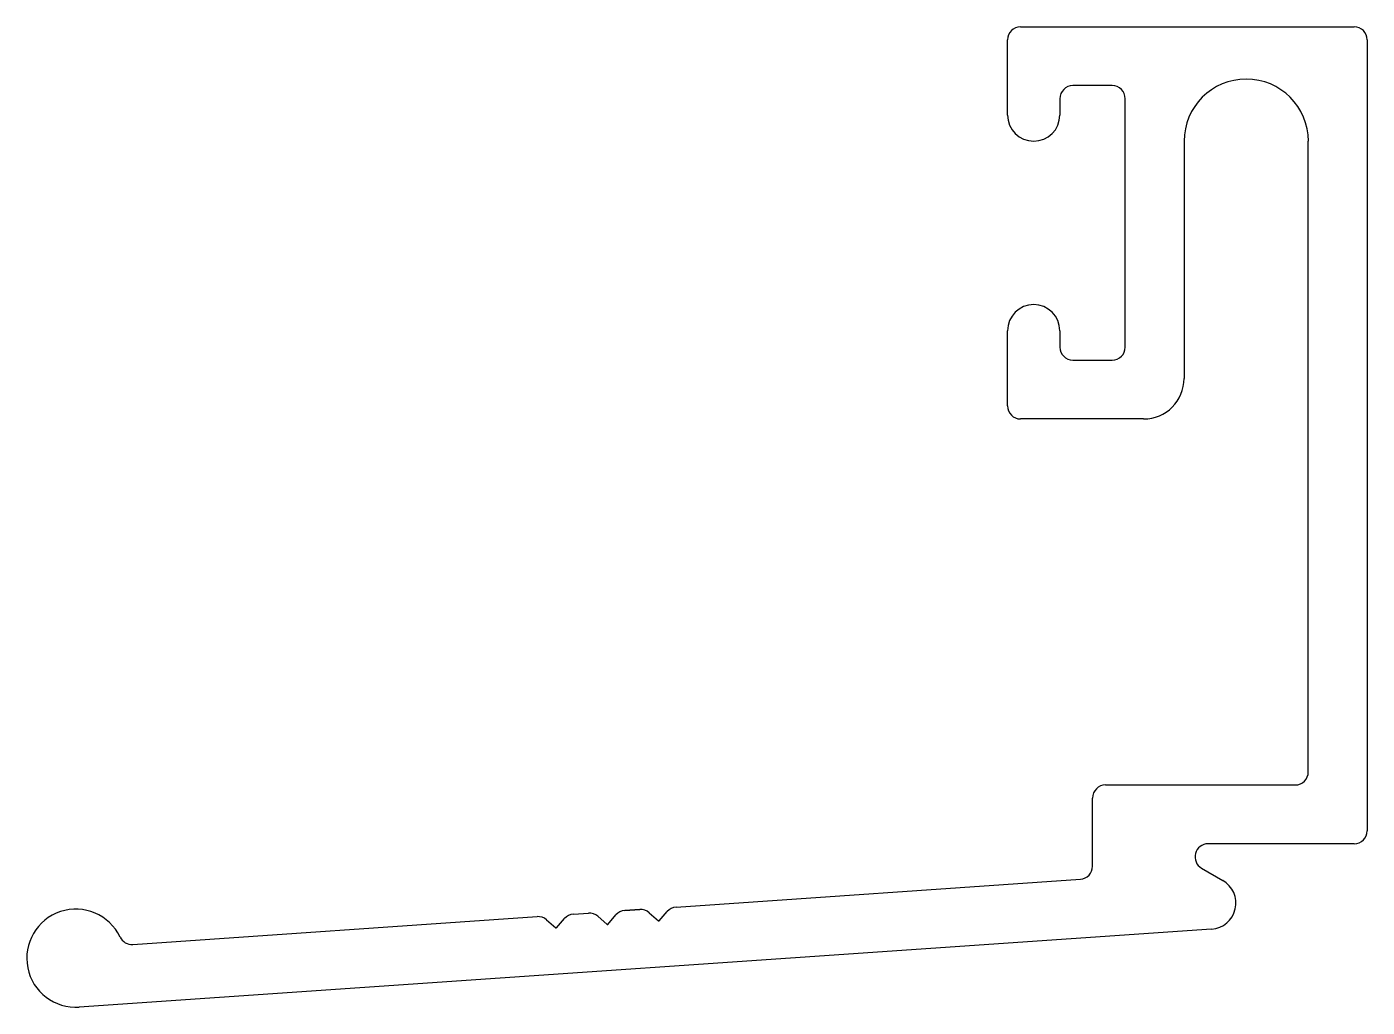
# Model space of a CAD drawing. Extents: x -10.4 to 15.6, y 10.5 to 29.5.
import ezdxf

# ---------------------------------------------------------------- set-up
doc = ezdxf.new("R2010")
doc.units = 0
doc.layers.get('0').update_dxf_attribs({"linetype": 'CONTINUOUS'})

msp = doc.modelspace()

# ---------------------------------------------------------------- linework, layer by layer
for p, q in [((8.86, 29.52), (15.337, 29.52)), ((8.606, 27.805), (8.606, 29.266)), ((15.591, 29.266), (15.591, 13.899)), ((9.622, 28.123), (9.622, 27.805)), ((10.638, 28.377), (9.876, 28.377)), ((10.892, 23.297), (10.892, 28.123)), ((12.035, 27.297), (12.035, 22.687)), ((14.448, 15.042), (14.448, 27.297)), ((8.606, 22.154), (8.606, 23.614)), ((9.622, 23.614), (9.622, 23.297)), ((9.876, 23.043), (10.638, 23.043)), ((11.248, 21.9), (8.86, 21.9)), ((10.511, 14.788), (14.194, 14.788)), ((10.257, 13.21), (10.257, 14.534)), ((15.337, 13.645), (12.501, 13.645)), ((12.375, 13.171), (12.787, 12.933)), ((2.168, 12.416), (10.021, 12.956)), ((0.173, 12.278), (0.465, 12.299)), ((0.647, 12.238), (0.829, 12.079)), ((0.84, 12.079), (0.999, 12.262)), ((1.171, 12.347), (1.463, 12.367)), ((1.463, 12.367), (1.171, 12.347)), ((1.171, 12.347), (1.463, 12.367)), ((1.463, 12.367), (1.171, 12.347)), ((1.171, 12.347), (1.463, 12.367)), ((1.644, 12.306), (1.827, 12.147)), ((1.838, 12.148), (1.997, 12.331)), ((12.568, 11.986), (-9.425, 10.472)), ((-8.385, 11.689), (-0.532, 12.23)), ((-0.351, 12.169), (-0.169, 12.01)), ((-0.157, 12.011), (0.002, 12.193))]:
    msp.add_line(p, q)
for centre, radius, start, end in [((8.86, 29.266), 0.254, 90, 180), ((15.337, 29.266), 0.254, 0, 90), ((13.242, 27.297), 1.207, 0, 180), ((9.876, 28.123), 0.254, 90, 180), ((10.638, 28.123), 0.254, 0, 90), ((9.114, 27.805), 0.508, 180, 0), ((9.114, 23.614), 0.508, 0, 180), ((9.876, 23.297), 0.254, 180, 270), ((10.638, 23.297), 0.254, 270, 360), ((11.248, 22.687), 0.787, 270, 0), ((8.86, 22.154), 0.254, 180, 270), ((14.194, 15.042), 0.254, 270, 360), ((10.511, 14.534), 0.254, 90, 180), ((15.337, 13.899), 0.254, 270, 360), ((12.501, 13.391), 0.254, 90, 240.1753), ((10.003, 13.21), 0.254, 273.9369, 360), ((12.533, 12.493), 0.508, 273.9369, 60.0479), ((-9.491, 11.422), 0.953, 25.5551, 273.9876), ((0.19, 12.029), 0.25, 93.9369, 138.9369), ((0.482, 12.049), 0.25, 48.9369, 93.9369), ((1.188, 12.098), 0.25, 93.9369, 138.9369), ((1.48, 12.118), 0.25, 48.9369, 93.9369), ((2.185, 12.166), 0.25, 93.9369, 138.9369), ((-0.515, 11.98), 0.25, 48.9369, 93.9369), ((-0.163, 12.016), 0.008, 228.9369, 318.9369), ((0.834, 12.085), 0.008, 228.9369, 318.9369), ((1.832, 12.153), 0.008, 228.9369, 318.9369), ((-8.403, 11.943), 0.254, 205.5551, 273.9369)]:
    msp.add_arc(centre, radius, start, end)

doc.saveas('drawing.dxf')
